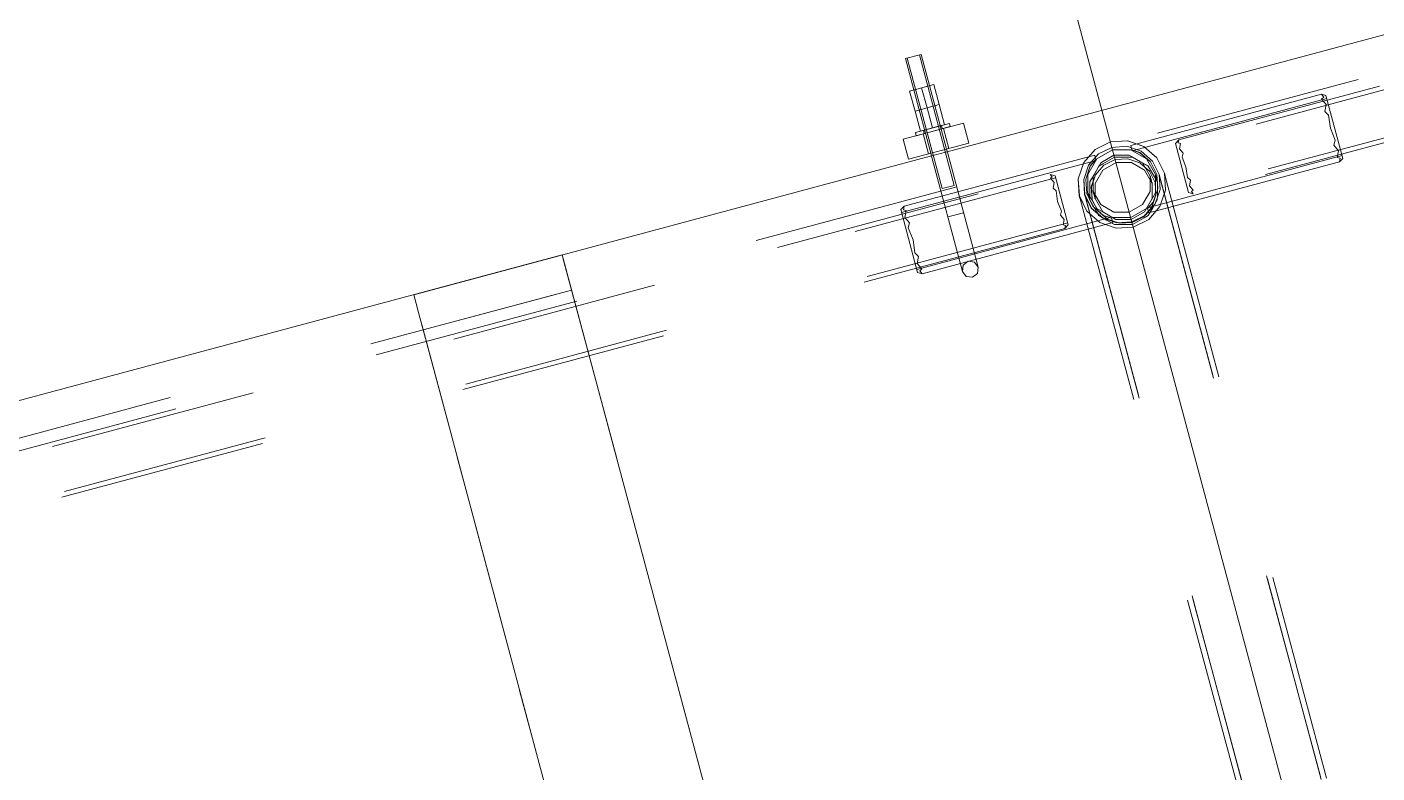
# Model space of a CAD drawing. Header units: millimetres. Extents: x -753 to 90, y 56274 to 56868.
# Drawn here: x -424.74 to -411.74, y 56752.97 to 56760.15 of the extents above; entities that cross this region are included whole.
import ezdxf

# ---------------------------------------------------------------- set-up
doc = ezdxf.new("R2010")
doc.units = ezdxf.units.MM
doc.linetypes.add('XKITLINE00', pattern=[0])
doc.linetypes.add('XKITLINE02', pattern=[4, 2, -2])
doc.layers.add('Cota', color=4, linetype='Continuous', lineweight=0)
doc.layers.add('Peça', color=2, linetype='Continuous', lineweight=0)

# ---------------------------------------------------------------- blocks, each defined once
blk = doc.blocks.new('*A1368')
at = {"layer": 'Peça', "color": 7, "linetype": 'XKITLINE02', "lineweight": 0}
for p, q in [((-400.336, 56762.754), (-420.93, 56757.237)), ((-415.882, 56758.952), (-416.035, 56758.911)), ((-421.012, 56757.547), (-420.997, 56757.489)), ((-420.943, 56757.289), (-420.677, 56756.294)), ((-420.601, 56756.012), (-420.518, 56755.703)), ((-420.429, 56755.367), (-420.117, 56754.204)), ((-420, 56753.766), (-419.876, 56753.304))]:
    blk.add_line(p, q, dxfattribs=at)
at = {"layer": 'Peça', "color": 4, "linetype": 'XKITLINE00', "lineweight": 0}
for p, q in [((-405.757, 56761.664), (-415.882, 56758.952)), ((-416.035, 56758.911), (-421.02, 56757.575)), ((-421.02, 56757.575), (-421.02, 56757.575)), ((-421.02, 56757.575), (-420.997, 56757.49)), ((-420.997, 56757.489), (-420.974, 56757.404)), ((-420.974, 56757.404), (-420.677, 56756.294)), ((-420.677, 56756.294), (-420.518, 56755.703)), ((-420.518, 56755.703), (-420.117, 56754.204)), ((-420.117, 56754.204), (-419.876, 56753.304)), ((-419.876, 56753.304), (-419.003, 56750.045))]:
    blk.add_line(p, q, dxfattribs=at)
blk = doc.blocks.new('*A1370')
at = {"layer": 'Peça', "color": 7, "linetype": 'XKITLINE02', "lineweight": 0}
for p, q in [((-413.653, 56759.065), (-376.253, 56769.086)), ((-376.202, 56769.053), (-413.68, 56759.011)), ((-376.086, 56768.62), (-413.564, 56758.579)), ((-376.113, 56768.567), (-413.514, 56758.546)), ((-413.686, 56759.032), (-413.653, 56759.065)), ((-413.658, 56759.036), (-413.653, 56759.065)), ((-413.686, 56759.032), (-413.559, 56758.558)), ((-413.636, 56759.032), (-413.658, 56759.036)), ((-413.647, 56758.979), (-413.636, 56759.032)), ((-413.611, 56758.937), (-413.647, 56758.979)), ((-413.621, 56758.899), (-413.611, 56758.937)), ((-413.584, 56758.805), (-413.621, 56758.899)), ((-413.569, 56758.705), (-413.584, 56758.805)), ((-413.541, 56758.678), (-413.569, 56758.705)), ((-413.551, 56758.624), (-413.541, 56758.678)), ((-413.514, 56758.546), (-413.559, 56758.558)), ((-413.515, 56758.582), (-413.551, 56758.624)), ((-413.532, 56758.568), (-413.515, 56758.582)), ((-413.514, 56758.546), (-413.532, 56758.568))]:
    blk.add_line(p, q, dxfattribs=at)
blk = doc.blocks.new('*A1499')
at = {"layer": 'Peça', "color": 4, "linetype": 'XKITLINE00', "lineweight": 0}
for p, q in [((-416.133, 56759.889), (-416.285, 56759.848)), ((-416.285, 56759.848), (-416.205, 56759.547)), ((-416.133, 56759.889), (-416.052, 56759.588)), ((-416.041, 56758.937), (-416.034, 56758.908)), ((-415.889, 56758.977), (-415.881, 56758.949))]:
    blk.add_line(p, q, dxfattribs=at)
at = {"layer": 'Peça', "color": 7, "linetype": 'XKITLINE02', "lineweight": 0}
for p, q in [((-416.267, 56759.853), (-415.931, 56758.597)), ((-416.151, 56759.884), (-415.815, 56758.628)), ((-416.052, 56759.588), (-415.889, 56758.977)), ((-416.205, 56759.547), (-416.041, 56758.937)), ((-415.881, 56758.949), (-415.584, 56757.841)), ((-416.034, 56758.908), (-415.737, 56757.8)), ((-415.931, 56758.597), (-415.815, 56758.628)), ((-415.725, 56758.365), (-415.877, 56758.324)), ((-415.729, 56757.86), (-415.681, 56757.897)), ((-415.681, 56757.897), (-415.621, 56757.889)), ((-415.621, 56757.889), (-415.584, 56757.841)), ((-415.729, 56757.86), (-415.737, 56757.8)), ((-415.737, 56757.8), (-415.7, 56757.752)), ((-415.64, 56757.744), (-415.592, 56757.781)), ((-415.592, 56757.781), (-415.584, 56757.841)), ((-415.7, 56757.752), (-415.64, 56757.744))]:
    blk.add_line(p, q, dxfattribs=at)
blk = doc.blocks.new('*A1502')
at = {"layer": 'Peça', "color": 7, "linetype": 'XKITLINE02', "lineweight": 0}
for p, q in [((-414.839, 56758.701), (-452.317, 56748.659)), ((-452.29, 56748.713), (-414.89, 56758.734)), ((-414.89, 56758.734), (-414.871, 56758.711)), ((-414.89, 56758.734), (-414.845, 56758.721)), ((-414.871, 56758.711), (-414.888, 56758.697)), ((-414.888, 56758.697), (-414.852, 56758.655)), ((-414.717, 56758.247), (-414.845, 56758.721)), ((-414.852, 56758.655), (-414.863, 56758.602)), ((-414.863, 56758.602), (-414.834, 56758.574)), ((-414.834, 56758.574), (-414.82, 56758.474)), ((-414.82, 56758.474), (-414.782, 56758.38)), ((-414.782, 56758.38), (-414.793, 56758.342)), ((-414.793, 56758.342), (-414.757, 56758.3)), ((-414.757, 56758.3), (-414.767, 56758.247)), ((-414.723, 56758.268), (-452.201, 56748.226)), ((-414.75, 56758.214), (-452.151, 56748.193)), ((-414.767, 56758.247), (-414.745, 56758.243)), ((-414.75, 56758.214), (-414.717, 56758.247)), ((-414.745, 56758.243), (-414.75, 56758.214))]:
    blk.add_line(p, q, dxfattribs=at)
blk = doc.blocks.new('*A1528')
at = {"layer": 'Peça', "color": 7, "linetype": 'XKITLINE02', "lineweight": 0}
for p, q in [((-414.29, 56758.969), (-414.441, 56758.882)), ((-414.116, 56758.969), (-414.29, 56758.969)), ((-414.116, 56758.969), (-413.965, 56758.882)), ((-414.441, 56758.882), (-414.529, 56758.731)), ((-414.404, 56758.845), (-414.477, 56758.717)), ((-414.466, 56758.737), (-414.423, 56758.814)), ((-414.466, 56758.737), (-414.423, 56758.814)), ((-414.456, 56758.73), (-414.375, 56758.822)), ((-414.375, 56758.821), (-414.456, 56758.729)), ((-414.423, 56758.814), (-414.384, 56758.835)), ((-414.423, 56758.814), (-414.384, 56758.834)), ((-414.277, 56758.918), (-414.404, 56758.845)), ((-414.257, 56758.847), (-414.385, 56758.773)), ((-414.385, 56758.773), (-414.257, 56758.847)), ((-414.384, 56758.835), (-414.272, 56758.901)), ((-414.384, 56758.834), (-414.272, 56758.9)), ((-414.375, 56758.822), (-414.265, 56758.876)), ((-414.265, 56758.876), (-414.375, 56758.821)), ((-414.13, 56758.918), (-414.277, 56758.918)), ((-414.272, 56758.901), (-414.142, 56758.9)), ((-414.272, 56758.9), (-414.142, 56758.899)), ((-414.265, 56758.876), (-414.143, 56758.884)), ((-414.143, 56758.884), (-414.265, 56758.876)), ((-414.11, 56758.847), (-414.257, 56758.847)), ((-414.257, 56758.847), (-414.11, 56758.847)), ((-414.143, 56758.884), (-414.027, 56758.845)), ((-414.027, 56758.844), (-414.143, 56758.884)), ((-414.142, 56758.899), (-414.098, 56758.901)), ((-414.142, 56758.9), (-414.098, 56758.901)), ((-414.002, 56758.845), (-414.13, 56758.918)), ((-413.983, 56758.774), (-414.11, 56758.847)), ((-414.11, 56758.847), (-413.983, 56758.773)), ((-414.098, 56758.901), (-414.022, 56758.856)), ((-414.098, 56758.901), (-414.022, 56758.856)), ((-414.027, 56758.845), (-413.935, 56758.764)), ((-413.935, 56758.764), (-414.027, 56758.844)), ((-414.022, 56758.856), (-413.947, 56758.815)), ((-414.022, 56758.856), (-413.947, 56758.814)), ((-413.929, 56758.717), (-414.002, 56758.845)), ((-413.878, 56758.731), (-413.965, 56758.882)), ((-413.924, 56758.775), (-413.947, 56758.815)), ((-413.947, 56758.814), (-413.924, 56758.774)), ((-414.529, 56758.731), (-414.529, 56758.557)), ((-414.511, 56758.664), (-414.466, 56758.737)), ((-414.51, 56758.663), (-414.466, 56758.737)), ((-414.496, 56758.614), (-414.456, 56758.73)), ((-414.456, 56758.729), (-414.495, 56758.614)), ((-414.477, 56758.717), (-414.477, 56758.57)), ((-414.385, 56758.773), (-414.458, 56758.646)), ((-414.458, 56758.646), (-414.385, 56758.773)), ((-413.91, 56758.647), (-413.983, 56758.774)), ((-413.983, 56758.773), (-413.91, 56758.647)), ((-413.935, 56758.764), (-413.881, 56758.654)), ((-413.881, 56758.654), (-413.935, 56758.764)), ((-413.929, 56758.716), (-413.929, 56758.717)), ((-413.929, 56758.717), (-413.929, 56758.717)), ((-413.929, 56758.717), (-413.929, 56758.717)), ((-413.929, 56758.57), (-413.929, 56758.717)), ((-413.929, 56758.717), (-413.929, 56758.717)), ((-413.929, 56758.717), (-413.929, 56758.717)), ((-413.929, 56758.716), (-413.929, 56758.717)), ((-413.928, 56758.716), (-413.929, 56758.716)), ((-413.929, 56758.716), (-413.928, 56758.716)), ((-413.928, 56758.715), (-413.928, 56758.716)), ((-413.928, 56758.716), (-413.928, 56758.715)), ((-413.928, 56758.714), (-413.928, 56758.715)), ((-413.928, 56758.714), (-413.928, 56758.715)), ((-413.928, 56758.713), (-413.928, 56758.714)), ((-413.928, 56758.713), (-413.928, 56758.714)), ((-413.927, 56758.711), (-413.928, 56758.713)), ((-413.927, 56758.711), (-413.928, 56758.713)), ((-413.927, 56758.71), (-413.927, 56758.711)), ((-413.927, 56758.71), (-413.927, 56758.711)), ((-413.926, 56758.708), (-413.927, 56758.71)), ((-413.926, 56758.708), (-413.927, 56758.71)), ((-413.926, 56758.707), (-413.926, 56758.708)), ((-413.926, 56758.707), (-413.926, 56758.708)), ((-413.925, 56758.705), (-413.926, 56758.707)), ((-413.925, 56758.705), (-413.926, 56758.707)), ((-413.925, 56758.703), (-413.925, 56758.705)), ((-413.925, 56758.702), (-413.925, 56758.705)), ((-413.924, 56758.7), (-413.925, 56758.703)), ((-413.924, 56758.7), (-413.925, 56758.702)), ((-413.859, 56758.663), (-413.924, 56758.775)), ((-413.924, 56758.774), (-413.859, 56758.663)), ((-413.924, 56758.698), (-413.924, 56758.7)), ((-413.924, 56758.698), (-413.924, 56758.7)), ((-413.923, 56758.695), (-413.924, 56758.698)), ((-413.924, 56758.698), (-413.923, 56758.695)), ((-413.922, 56758.692), (-413.923, 56758.695)), ((-413.923, 56758.695), (-413.922, 56758.692)), ((-413.921, 56758.69), (-413.922, 56758.692)), ((-413.921, 56758.689), (-413.922, 56758.692)), ((-413.921, 56758.686), (-413.921, 56758.69)), ((-413.92, 56758.686), (-413.921, 56758.689)), ((-413.92, 56758.683), (-413.921, 56758.686)), ((-413.92, 56758.683), (-413.92, 56758.686)), ((-413.919, 56758.68), (-413.92, 56758.683)), ((-413.919, 56758.68), (-413.92, 56758.683)), ((-413.918, 56758.676), (-413.919, 56758.68)), ((-413.918, 56758.676), (-413.919, 56758.68)), ((-413.917, 56758.673), (-413.918, 56758.676)), ((-413.917, 56758.672), (-413.918, 56758.676)), ((-413.916, 56758.669), (-413.917, 56758.673)), ((-413.916, 56758.668), (-413.917, 56758.672)), ((-413.878, 56758.557), (-413.878, 56758.731)), ((-413.877, 56758.731), (-413.878, 56758.731)), ((-413.878, 56758.731), (-413.878, 56758.731)), ((-413.878, 56758.731), (-413.878, 56758.731)), ((-413.878, 56758.731), (-413.877, 56758.731)), ((-413.877, 56758.73), (-413.877, 56758.731)), ((-413.877, 56758.731), (-413.877, 56758.73)), ((-413.877, 56758.729), (-413.877, 56758.73)), ((-413.877, 56758.73), (-413.877, 56758.729)), ((-413.877, 56758.728), (-413.877, 56758.729)), ((-413.877, 56758.729), (-413.877, 56758.729)), ((-413.877, 56758.729), (-413.877, 56758.729)), ((-413.877, 56758.729), (-413.877, 56758.728)), ((-413.876, 56758.726), (-413.877, 56758.728)), ((-413.877, 56758.728), (-413.876, 56758.726)), ((-413.876, 56758.725), (-413.876, 56758.726)), ((-413.876, 56758.726), (-413.876, 56758.725)), ((-413.876, 56758.724), (-413.876, 56758.725)), ((-413.876, 56758.725), (-413.876, 56758.724)), ((-413.875, 56758.722), (-413.876, 56758.724)), ((-413.876, 56758.724), (-413.875, 56758.722)), ((-413.875, 56758.72), (-413.875, 56758.722)), ((-413.875, 56758.722), (-413.875, 56758.72)), ((-413.874, 56758.718), (-413.875, 56758.72)), ((-413.875, 56758.72), (-413.874, 56758.718)), ((-413.874, 56758.716), (-413.874, 56758.718)), ((-413.874, 56758.718), (-413.874, 56758.716)), ((-413.873, 56758.714), (-413.874, 56758.716)), ((-413.874, 56758.716), (-413.873, 56758.714)), ((-413.872, 56758.711), (-413.873, 56758.714)), ((-413.873, 56758.714), (-413.872, 56758.712)), ((-413.872, 56758.712), (-413.872, 56758.709)), ((-413.872, 56758.709), (-413.872, 56758.711)), ((-413.871, 56758.706), (-413.872, 56758.709)), ((-413.872, 56758.709), (-413.871, 56758.706)), ((-413.87, 56758.703), (-413.871, 56758.706)), ((-413.871, 56758.706), (-413.87, 56758.703)), ((-413.869, 56758.7), (-413.87, 56758.703)), ((-413.87, 56758.703), (-413.869, 56758.7)), ((-413.868, 56758.697), (-413.869, 56758.7)), ((-413.869, 56758.7), (-413.868, 56758.697)), ((-413.867, 56758.693), (-413.868, 56758.697)), ((-413.868, 56758.697), (-413.868, 56758.694)), ((-413.868, 56758.694), (-413.867, 56758.69)), ((-413.867, 56758.69), (-413.867, 56758.693)), ((-413.866, 56758.686), (-413.867, 56758.69)), ((-413.867, 56758.69), (-413.866, 56758.686)), ((-413.864, 56758.682), (-413.866, 56758.686)), ((-413.866, 56758.686), (-413.865, 56758.682)), ((-413.865, 56758.682), (-413.863, 56758.678)), ((-413.863, 56758.678), (-413.864, 56758.682)), ((-413.862, 56758.674), (-413.863, 56758.678)), ((-413.863, 56758.678), (-413.862, 56758.674)), ((-413.861, 56758.669), (-413.862, 56758.674)), ((-413.862, 56758.674), (-413.861, 56758.67)), ((-413.861, 56758.67), (-413.86, 56758.665)), ((-413.86, 56758.665), (-413.861, 56758.669)), ((-414.529, 56758.556), (-414.529, 56758.557)), ((-414.441, 56758.406), (-414.529, 56758.557)), ((-414.529, 56758.557), (-414.529, 56758.556)), ((-414.528, 56758.556), (-414.529, 56758.556)), ((-414.529, 56758.556), (-414.528, 56758.556)), ((-414.528, 56758.555), (-414.528, 56758.556)), ((-414.528, 56758.556), (-414.528, 56758.556)), ((-414.528, 56758.556), (-414.528, 56758.556)), ((-414.528, 56758.556), (-414.528, 56758.555)), ((-414.528, 56758.554), (-414.528, 56758.555)), ((-414.528, 56758.555), (-414.528, 56758.554)), ((-414.528, 56758.553), (-414.528, 56758.554)), ((-414.528, 56758.554), (-414.528, 56758.553)), ((-414.527, 56758.552), (-414.528, 56758.553)), ((-414.528, 56758.553), (-414.527, 56758.552)), ((-414.527, 56758.551), (-414.527, 56758.552)), ((-414.527, 56758.552), (-414.527, 56758.551)), ((-414.527, 56758.549), (-414.527, 56758.551)), ((-414.527, 56758.551), (-414.527, 56758.549)), ((-414.526, 56758.548), (-414.527, 56758.549)), ((-414.527, 56758.549), (-414.526, 56758.548)), ((-414.526, 56758.546), (-414.526, 56758.548)), ((-414.526, 56758.548), (-414.526, 56758.546)), ((-414.525, 56758.544), (-414.526, 56758.546)), ((-414.526, 56758.546), (-414.525, 56758.544)), ((-414.525, 56758.542), (-414.525, 56758.544)), ((-414.525, 56758.544), (-414.525, 56758.542)), ((-414.524, 56758.539), (-414.525, 56758.542)), ((-414.525, 56758.542), (-414.524, 56758.54)), ((-414.524, 56758.54), (-414.523, 56758.537)), ((-414.523, 56758.537), (-414.524, 56758.539)), ((-414.511, 56758.664), (-414.51, 56758.618)), ((-414.51, 56758.617), (-414.51, 56758.663)), ((-414.51, 56758.618), (-414.51, 56758.489)), ((-414.51, 56758.489), (-414.51, 56758.617)), ((-414.487, 56758.492), (-414.496, 56758.614)), ((-414.495, 56758.614), (-414.487, 56758.492)), ((-414.477, 56758.569), (-414.477, 56758.57)), ((-414.477, 56758.57), (-414.477, 56758.57)), ((-414.477, 56758.57), (-414.477, 56758.57)), ((-414.477, 56758.57), (-414.404, 56758.443)), ((-414.477, 56758.57), (-414.477, 56758.57)), ((-414.477, 56758.57), (-414.477, 56758.57)), ((-414.477, 56758.569), (-414.477, 56758.57)), ((-414.477, 56758.568), (-414.477, 56758.569)), ((-414.477, 56758.569), (-414.477, 56758.569)), ((-414.477, 56758.569), (-414.477, 56758.569)), ((-414.477, 56758.568), (-414.477, 56758.569)), ((-414.477, 56758.567), (-414.477, 56758.568)), ((-414.477, 56758.567), (-414.477, 56758.568)), ((-414.476, 56758.566), (-414.477, 56758.567)), ((-414.476, 56758.566), (-414.477, 56758.567)), ((-414.476, 56758.564), (-414.476, 56758.566)), ((-414.476, 56758.564), (-414.476, 56758.566)), ((-414.475, 56758.563), (-414.476, 56758.564)), ((-414.475, 56758.563), (-414.476, 56758.564)), ((-414.475, 56758.561), (-414.475, 56758.563)), ((-414.475, 56758.563), (-414.475, 56758.561)), ((-414.475, 56758.56), (-414.475, 56758.561)), ((-414.475, 56758.561), (-414.475, 56758.56)), ((-414.474, 56758.558), (-414.475, 56758.56)), ((-414.474, 56758.558), (-414.475, 56758.56)), ((-414.473, 56758.556), (-414.474, 56758.558)), ((-414.473, 56758.555), (-414.474, 56758.558)), ((-414.473, 56758.553), (-414.473, 56758.556)), ((-414.473, 56758.553), (-414.473, 56758.555)), ((-414.472, 56758.551), (-414.473, 56758.553)), ((-414.472, 56758.551), (-414.473, 56758.553)), ((-414.472, 56758.548), (-414.472, 56758.551)), ((-414.471, 56758.548), (-414.472, 56758.551)), ((-414.471, 56758.545), (-414.472, 56758.548)), ((-414.471, 56758.545), (-414.471, 56758.548)), ((-414.47, 56758.543), (-414.471, 56758.545)), ((-414.47, 56758.542), (-414.471, 56758.545)), ((-414.469, 56758.539), (-414.47, 56758.543)), ((-414.469, 56758.539), (-414.47, 56758.542)), ((-414.468, 56758.536), (-414.469, 56758.539)), ((-414.468, 56758.536), (-414.469, 56758.539)), ((-414.458, 56758.646), (-414.459, 56758.5)), ((-414.458, 56758.5), (-414.458, 56758.646)), ((-414.002, 56758.443), (-413.929, 56758.57)), ((-413.965, 56758.406), (-413.878, 56758.557)), ((-413.915, 56758.665), (-413.916, 56758.669)), ((-413.915, 56758.664), (-413.916, 56758.668)), ((-413.914, 56758.66), (-413.915, 56758.665)), ((-413.913, 56758.66), (-413.915, 56758.664)), ((-413.912, 56758.656), (-413.914, 56758.66)), ((-413.912, 56758.656), (-413.913, 56758.66)), ((-413.911, 56758.651), (-413.912, 56758.656)), ((-413.912, 56758.656), (-413.911, 56758.651)), ((-413.91, 56758.647), (-413.911, 56758.651)), ((-413.911, 56758.651), (-413.91, 56758.647)), ((-413.91, 56758.5), (-413.91, 56758.647)), ((-413.91, 56758.647), (-413.91, 56758.5)), ((-413.881, 56758.654), (-413.873, 56758.533)), ((-413.873, 56758.532), (-413.881, 56758.654)), ((-413.86, 56758.665), (-413.859, 56758.663)), ((-413.86, 56758.665), (-413.859, 56758.663)), ((-413.859, 56758.663), (-413.859, 56758.532)), ((-413.859, 56758.533), (-413.859, 56758.663)), ((-414.523, 56758.534), (-414.523, 56758.537)), ((-414.523, 56758.537), (-414.523, 56758.535)), ((-414.523, 56758.535), (-414.522, 56758.532)), ((-414.522, 56758.532), (-414.523, 56758.534)), ((-414.521, 56758.529), (-414.522, 56758.532)), ((-414.522, 56758.532), (-414.521, 56758.529)), ((-414.52, 56758.526), (-414.521, 56758.529)), ((-414.521, 56758.529), (-414.52, 56758.526)), ((-414.519, 56758.522), (-414.52, 56758.526)), ((-414.52, 56758.526), (-414.519, 56758.523)), ((-414.519, 56758.523), (-414.519, 56758.519)), ((-414.519, 56758.519), (-414.519, 56758.522)), ((-414.518, 56758.515), (-414.519, 56758.519)), ((-414.519, 56758.519), (-414.518, 56758.516)), ((-414.518, 56758.516), (-414.517, 56758.512)), ((-414.517, 56758.512), (-414.518, 56758.515)), ((-414.516, 56758.508), (-414.517, 56758.512)), ((-414.517, 56758.512), (-414.516, 56758.508)), ((-414.514, 56758.504), (-414.516, 56758.508)), ((-414.516, 56758.508), (-414.514, 56758.504)), ((-414.513, 56758.499), (-414.514, 56758.504)), ((-414.514, 56758.504), (-414.513, 56758.5)), ((-414.513, 56758.5), (-414.512, 56758.495)), ((-414.512, 56758.495), (-414.513, 56758.499)), ((-414.511, 56758.491), (-414.512, 56758.495)), ((-414.512, 56758.495), (-414.511, 56758.491)), ((-414.511, 56758.491), (-414.51, 56758.489)), ((-414.511, 56758.491), (-414.51, 56758.489)), ((-414.51, 56758.489), (-414.445, 56758.375)), ((-414.51, 56758.489), (-414.445, 56758.376)), ((-414.433, 56758.382), (-414.487, 56758.492)), ((-414.487, 56758.492), (-414.433, 56758.382)), ((-414.467, 56758.533), (-414.468, 56758.536)), ((-414.467, 56758.533), (-414.468, 56758.536)), ((-414.466, 56758.529), (-414.467, 56758.533)), ((-414.467, 56758.533), (-414.466, 56758.529)), ((-414.465, 56758.526), (-414.466, 56758.529)), ((-414.466, 56758.529), (-414.465, 56758.525)), ((-414.464, 56758.522), (-414.465, 56758.526)), ((-414.464, 56758.521), (-414.465, 56758.525)), ((-414.463, 56758.518), (-414.464, 56758.522)), ((-414.463, 56758.517), (-414.464, 56758.521)), ((-414.462, 56758.513), (-414.463, 56758.518)), ((-414.462, 56758.513), (-414.463, 56758.517)), ((-414.461, 56758.509), (-414.462, 56758.513)), ((-414.461, 56758.509), (-414.462, 56758.513)), ((-414.46, 56758.504), (-414.461, 56758.509)), ((-414.46, 56758.504), (-414.461, 56758.509)), ((-414.459, 56758.5), (-414.46, 56758.504)), ((-414.458, 56758.5), (-414.46, 56758.504)), ((-414.459, 56758.5), (-414.385, 56758.373)), ((-414.385, 56758.373), (-414.458, 56758.5)), ((-414.404, 56758.443), (-414.277, 56758.369)), ((-414.13, 56758.369), (-414.002, 56758.443)), ((-413.913, 56758.417), (-413.993, 56758.325)), ((-413.993, 56758.325), (-413.912, 56758.417)), ((-413.984, 56758.373), (-413.91, 56758.5)), ((-413.91, 56758.5), (-413.984, 56758.373)), ((-413.947, 56758.339), (-413.903, 56758.413)), ((-413.947, 56758.339), (-413.903, 56758.412)), ((-413.873, 56758.533), (-413.913, 56758.417)), ((-413.912, 56758.417), (-413.873, 56758.532)), ((-413.903, 56758.412), (-413.86, 56758.49)), ((-413.903, 56758.413), (-413.86, 56758.49)), ((-413.86, 56758.49), (-413.859, 56758.533)), ((-413.859, 56758.532), (-413.86, 56758.49)), ((-414.445, 56758.376), (-414.424, 56758.339)), ((-414.445, 56758.375), (-414.424, 56758.339)), ((-414.441, 56758.406), (-414.29, 56758.318)), ((-414.341, 56758.302), (-414.433, 56758.382)), ((-414.433, 56758.382), (-414.341, 56758.302)), ((-414.424, 56758.339), (-414.347, 56758.293)), ((-414.424, 56758.339), (-414.348, 56758.293)), ((-414.385, 56758.373), (-414.258, 56758.3)), ((-414.258, 56758.299), (-414.385, 56758.373)), ((-414.348, 56758.293), (-414.273, 56758.252)), ((-414.347, 56758.293), (-414.273, 56758.252)), ((-414.225, 56758.263), (-414.341, 56758.302)), ((-414.341, 56758.302), (-414.225, 56758.263)), ((-414.116, 56758.318), (-414.29, 56758.318)), ((-414.277, 56758.369), (-414.13, 56758.369)), ((-414.258, 56758.3), (-414.111, 56758.3)), ((-414.111, 56758.299), (-414.258, 56758.299)), ((-414.116, 56758.318), (-413.965, 56758.406)), ((-414.111, 56758.3), (-413.984, 56758.373)), ((-413.984, 56758.373), (-414.111, 56758.299)), ((-413.993, 56758.325), (-414.103, 56758.271)), ((-414.103, 56758.271), (-413.993, 56758.325)), ((-414.098, 56758.251), (-413.985, 56758.315)), ((-414.098, 56758.252), (-413.985, 56758.315)), ((-413.985, 56758.315), (-413.947, 56758.339)), ((-413.985, 56758.315), (-413.947, 56758.339)), ((-414.273, 56758.252), (-414.228, 56758.25)), ((-414.273, 56758.252), (-414.228, 56758.25)), ((-414.228, 56758.25), (-414.098, 56758.252)), ((-414.228, 56758.25), (-414.098, 56758.251)), ((-414.103, 56758.271), (-414.225, 56758.263)), ((-414.225, 56758.263), (-414.103, 56758.271))]:
    blk.add_line(p, q, dxfattribs=at)
blk = doc.blocks.new('*A1533')
at = {"layer": 'Peça', "color": 7, "linetype": 'XKITLINE02', "lineweight": 0}
for p, q in [((-414.459, 56758.972), (-414.568, 56758.848)), ((-414.523, 56758.822), (-414.427, 56758.93)), ((-414.311, 56759.046), (-414.459, 56758.972)), ((-414.427, 56758.93), (-414.297, 56758.994)), ((-414.146, 56759.056), (-414.311, 56759.046)), ((-414.297, 56758.994), (-414.153, 56759.004)), ((-414.153, 56759.004), (-414.016, 56758.957)), ((-413.989, 56759.003), (-414.146, 56759.056)), ((-414.016, 56758.957), (-413.907, 56758.862)), ((-413.865, 56758.894), (-413.989, 56759.003)), ((-414.568, 56758.848), (-414.622, 56758.691)), ((-414.569, 56758.684), (-414.523, 56758.822)), ((-413.907, 56758.862), (-413.843, 56758.732)), ((-413.792, 56758.746), (-413.865, 56758.894)), ((-414.622, 56758.691), (-414.611, 56758.526)), ((-414.56, 56758.54), (-414.569, 56758.684)), ((-413.843, 56758.732), (-410.945, 56747.918)), ((-413.843, 56758.732), (-413.833, 56758.588)), ((-413.789, 56758.735), (-413.792, 56758.746)), ((-413.781, 56758.581), (-413.792, 56758.746)), ((-413.784, 56758.717), (-413.789, 56758.735)), ((-413.784, 56758.717), (-410.894, 56747.931)), ((-414.56, 56758.54), (-414.557, 56758.529)), ((-414.496, 56758.41), (-414.56, 56758.54)), ((-413.833, 56758.588), (-413.88, 56758.451)), ((-413.834, 56758.424), (-413.781, 56758.581)), ((-414.608, 56758.515), (-414.611, 56758.526)), ((-414.611, 56758.526), (-414.538, 56758.378)), ((-414.603, 56758.498), (-414.608, 56758.515)), ((-414.603, 56758.498), (-411.713, 56747.712)), ((-414.557, 56758.529), (-414.552, 56758.512)), ((-414.552, 56758.512), (-411.662, 56747.726)), ((-414.387, 56758.315), (-414.496, 56758.41)), ((-413.88, 56758.451), (-413.975, 56758.342)), ((-413.943, 56758.3), (-413.834, 56758.424)), ((-414.538, 56758.378), (-414.413, 56758.269)), ((-414.25, 56758.268), (-414.387, 56758.315)), ((-413.975, 56758.342), (-414.105, 56758.278)), ((-414.092, 56758.227), (-413.943, 56758.3)), ((-414.413, 56758.269), (-414.257, 56758.216)), ((-414.257, 56758.216), (-414.092, 56758.227)), ((-414.105, 56758.278), (-414.25, 56758.268)), ((-411.617, 56747.834), (-411.492, 56747.898)), ((-411.468, 56747.888), (-411.578, 56747.833)), ((-411.492, 56747.898), (-411.338, 56747.949)), ((-411.333, 56747.933), (-411.468, 56747.888)), ((-411.338, 56747.949), (-411.178, 56747.982)), ((-411.194, 56747.962), (-411.333, 56747.933)), ((-411.071, 56747.969), (-411.194, 56747.962)), ((-411.178, 56747.982), (-411.038, 56747.99)), ((-410.984, 56747.953), (-411.071, 56747.969)), ((-411.038, 56747.99), (-410.938, 56747.972)), ((-410.945, 56747.918), (-410.984, 56747.953)), ((-410.961, 56747.867), (-410.945, 56747.918)), ((-410.938, 56747.972), (-410.894, 56747.931)), ((-410.894, 56747.931), (-410.912, 56747.874)), ((-411.713, 56747.712), (-411.695, 56747.769)), ((-411.695, 56747.769), (-411.617, 56747.834)), ((-411.657, 56747.742), (-411.646, 56747.776)), ((-411.578, 56747.833), (-411.646, 56747.776)), ((-411.273, 56747.709), (-411.139, 56747.755)), ((-411.139, 56747.755), (-411.029, 56747.81)), ((-410.99, 56747.809), (-411.115, 56747.745)), ((-411.029, 56747.81), (-410.961, 56747.867)), ((-410.912, 56747.874), (-410.99, 56747.809)), ((-411.669, 56747.671), (-411.713, 56747.712)), ((-411.569, 56747.653), (-411.669, 56747.671)), ((-411.662, 56747.726), (-411.657, 56747.742)), ((-411.662, 56747.726), (-411.623, 56747.69)), ((-411.623, 56747.69), (-411.536, 56747.674)), ((-411.429, 56747.661), (-411.569, 56747.653)), ((-411.536, 56747.674), (-411.413, 56747.681)), ((-411.269, 56747.693), (-411.429, 56747.661)), ((-411.413, 56747.681), (-411.273, 56747.709)), ((-411.115, 56747.745), (-411.269, 56747.693))]:
    blk.add_line(p, q, dxfattribs=at)
blk = doc.blocks.new('*A1535')
at = {"layer": 'Peça', "color": 7, "linetype": 'XKITLINE02', "lineweight": 0}
for p, q in [((-414.116, 56759.013), (-412.28, 56759.505)), ((-412.228, 56759.464), (-414.089, 56758.965)), ((-412.28, 56759.505), (-412.257, 56759.476)), ((-412.28, 56759.505), (-412.236, 56759.493)), ((-412.257, 56759.476), (-412.278, 56759.458)), ((-412.278, 56759.458), (-412.233, 56759.407)), ((-412.073, 56758.886), (-412.236, 56759.493)), ((-412.233, 56759.407), (-412.246, 56759.339)), ((-412.246, 56759.339), (-412.211, 56759.304)), ((-412.211, 56759.304), (-412.193, 56759.179)), ((-412.193, 56759.179), (-412.146, 56759.062)), ((-412.146, 56759.062), (-412.159, 56759.014)), ((-414.116, 56759.013), (-414.104, 56758.969)), ((-414.104, 56758.969), (-414.027, 56758.944)), ((-414.089, 56758.965), (-414.027, 56758.942)), ((-413.925, 56758.854), (-414.027, 56758.944)), ((-414.027, 56758.944), (-414.027, 56758.942)), ((-414.027, 56758.942), (-413.932, 56758.86)), ((-412.159, 56759.014), (-412.114, 56758.962)), ((-412.114, 56758.962), (-412.127, 56758.895)), ((-412.081, 56758.915), (-413.943, 56758.416)), ((-412.106, 56758.854), (-413.941, 56758.362)), ((-413.864, 56758.731), (-413.925, 56758.854)), ((-412.127, 56758.895), (-412.1, 56758.89)), ((-412.1, 56758.89), (-412.106, 56758.854)), ((-412.106, 56758.854), (-412.073, 56758.886)), ((-413.864, 56758.731), (-413.855, 56758.595)), ((-413.858, 56758.586), (-413.9, 56758.467)), ((-413.899, 56758.466), (-413.855, 56758.595)), ((-413.953, 56758.405), (-413.899, 56758.466)), ((-413.943, 56758.416), (-413.9, 56758.467)), ((-413.899, 56758.466), (-413.9, 56758.467)), ((-413.953, 56758.405), (-413.941, 56758.362))]:
    blk.add_line(p, q, dxfattribs=at)
blk = doc.blocks.new('*A1536')
at = {"layer": 'Peça', "color": 7, "linetype": 'XKITLINE02', "lineweight": 0}
for p, q in [((-416.324, 56758.366), (-414.462, 56758.865)), ((-414.463, 56758.92), (-416.299, 56758.428)), ((-414.505, 56758.816), (-414.549, 56758.687)), ((-414.505, 56758.814), (-414.546, 56758.696)), ((-414.452, 56758.876), (-414.505, 56758.816)), ((-414.462, 56758.865), (-414.505, 56758.814)), ((-414.505, 56758.814), (-414.505, 56758.816)), ((-414.463, 56758.92), (-414.452, 56758.876)), ((-414.549, 56758.687), (-414.54, 56758.55)), ((-414.54, 56758.55), (-414.48, 56758.428)), ((-416.331, 56758.395), (-416.299, 56758.428)), ((-416.299, 56758.428), (-416.305, 56758.392)), ((-414.377, 56758.338), (-414.48, 56758.428)), ((-414.473, 56758.421), (-414.378, 56758.339)), ((-416.169, 56757.789), (-416.331, 56758.395)), ((-416.305, 56758.392), (-416.277, 56758.387)), ((-416.277, 56758.387), (-416.29, 56758.32)), ((-416.29, 56758.32), (-416.245, 56758.268)), ((-416.177, 56757.818), (-414.315, 56758.317)), ((-414.377, 56758.338), (-414.378, 56758.339)), ((-414.378, 56758.339), (-414.315, 56758.317)), ((-414.301, 56758.312), (-414.377, 56758.338)), ((-414.289, 56758.269), (-414.301, 56758.312)), ((-416.245, 56758.268), (-416.259, 56758.22)), ((-416.259, 56758.22), (-416.212, 56758.102)), ((-414.289, 56758.269), (-416.124, 56757.777)), ((-416.212, 56758.102), (-416.194, 56757.977)), ((-416.194, 56757.977), (-416.158, 56757.942)), ((-416.158, 56757.942), (-416.171, 56757.875)), ((-416.171, 56757.875), (-416.126, 56757.823)), ((-416.124, 56757.777), (-416.169, 56757.789)), ((-416.148, 56757.806), (-416.126, 56757.823)), ((-416.124, 56757.777), (-416.148, 56757.806))]:
    blk.add_line(p, q, dxfattribs=at)
blk = doc.blocks.new('*A1538')
at = {"layer": 'Peça', "color": 7, "linetype": 'XKITLINE02', "lineweight": 0}
for p, q in [((-414.568, 56758.848), (-414.459, 56758.972)), ((-414.427, 56758.93), (-414.522, 56758.822)), ((-414.459, 56758.972), (-414.311, 56759.046)), ((-414.297, 56758.994), (-414.427, 56758.93)), ((-414.311, 56759.046), (-414.145, 56759.056)), ((-414.152, 56759.004), (-414.297, 56758.994)), ((-414.015, 56758.957), (-414.152, 56759.004)), ((-414.145, 56759.056), (-413.989, 56759.003)), ((-413.906, 56758.862), (-414.015, 56758.957)), ((-413.989, 56759.003), (-413.985, 56759)), ((-413.985, 56759), (-413.864, 56758.894)), ((-414.621, 56758.692), (-414.568, 56758.848)), ((-414.522, 56758.822), (-414.569, 56758.685)), ((-413.842, 56758.732), (-413.906, 56758.862)), ((-413.864, 56758.894), (-413.791, 56758.746)), ((-414.61, 56758.526), (-414.621, 56758.692)), ((-414.569, 56758.685), (-414.559, 56758.54)), ((-413.842, 56758.732), (-413.839, 56758.721)), ((-413.833, 56758.588), (-413.842, 56758.732)), ((-413.839, 56758.721), (-413.835, 56758.704)), ((-413.835, 56758.704), (-412.223, 56752.686)), ((-413.788, 56758.735), (-413.791, 56758.746)), ((-413.791, 56758.746), (-413.78, 56758.581)), ((-413.784, 56758.717), (-413.788, 56758.735)), ((-413.784, 56758.717), (-410.894, 56747.931)), ((-414.559, 56758.54), (-411.662, 56747.726)), ((-414.559, 56758.54), (-414.495, 56758.41)), ((-413.88, 56758.451), (-413.833, 56758.588)), ((-413.78, 56758.581), (-413.834, 56758.424)), ((-414.607, 56758.515), (-414.61, 56758.526)), ((-414.537, 56758.378), (-414.61, 56758.526)), ((-414.603, 56758.498), (-414.607, 56758.515)), ((-414.603, 56758.498), (-411.713, 56747.712)), ((-414.495, 56758.41), (-414.386, 56758.315)), ((-413.975, 56758.342), (-413.88, 56758.451)), ((-413.834, 56758.424), (-413.943, 56758.3)), ((-414.413, 56758.269), (-414.537, 56758.378)), ((-414.386, 56758.315), (-414.249, 56758.268)), ((-414.105, 56758.278), (-413.975, 56758.342)), ((-413.943, 56758.3), (-414.091, 56758.227)), ((-414.256, 56758.216), (-414.413, 56758.269)), ((-414.091, 56758.227), (-414.256, 56758.216)), ((-414.249, 56758.268), (-414.105, 56758.278)), ((-412.223, 56752.686), (-410.945, 56747.918)), ((-411.492, 56747.898), (-411.617, 56747.834)), ((-411.578, 56747.833), (-411.468, 56747.888)), ((-411.338, 56747.949), (-411.492, 56747.898)), ((-411.468, 56747.888), (-411.333, 56747.933)), ((-411.178, 56747.982), (-411.338, 56747.949)), ((-411.333, 56747.933), (-411.194, 56747.962)), ((-411.194, 56747.962), (-411.071, 56747.969)), ((-411.038, 56747.99), (-411.178, 56747.982)), ((-411.071, 56747.969), (-410.984, 56747.953)), ((-410.938, 56747.972), (-411.038, 56747.99)), ((-410.984, 56747.953), (-410.945, 56747.918)), ((-410.945, 56747.918), (-410.961, 56747.867)), ((-410.894, 56747.931), (-410.938, 56747.972)), ((-410.912, 56747.874), (-410.894, 56747.931)), ((-411.708, 56747.728), (-411.695, 56747.769)), ((-411.617, 56747.834), (-411.695, 56747.769)), ((-411.662, 56747.726), (-411.646, 56747.776)), ((-411.646, 56747.776), (-411.578, 56747.833)), ((-411.138, 56747.755), (-411.273, 56747.709)), ((-411.029, 56747.81), (-411.138, 56747.755)), ((-411.115, 56747.745), (-410.989, 56747.809)), ((-410.961, 56747.867), (-411.029, 56747.81)), ((-410.989, 56747.809), (-410.912, 56747.874)), ((-411.713, 56747.712), (-411.708, 56747.728)), ((-411.713, 56747.712), (-411.669, 56747.671)), ((-411.669, 56747.671), (-411.569, 56747.653)), ((-411.623, 56747.69), (-411.662, 56747.726)), ((-411.535, 56747.674), (-411.623, 56747.69)), ((-411.569, 56747.653), (-411.428, 56747.661)), ((-411.413, 56747.681), (-411.535, 56747.674)), ((-411.428, 56747.661), (-411.269, 56747.693)), ((-411.273, 56747.709), (-411.413, 56747.681)), ((-411.269, 56747.693), (-411.115, 56747.745))]:
    blk.add_line(p, q, dxfattribs=at)
blk = doc.blocks.new('*A1669')
at = {"layer": 'Peça', "color": 4, "linetype": 'XKITLINE00', "lineweight": 0}
for q in [(-426.159, 56756.199), (-419.59, 56757.958), (-416.505, 56746.443)]:
    blk.add_line((-419.591, 56757.958), q, dxfattribs=at)
at = {"layer": 'Peça', "color": 7, "linetype": 'XKITLINE02', "lineweight": 0}
for p, q in [((-419.583, 56757.93), (-416.505, 56746.443)), ((-419.5, 56757.62), (-440.094, 56752.103))]:
    blk.add_line(p, q, dxfattribs=at)
blk = doc.blocks.new('*A1673')
at = {"layer": 'Peça', "color": 4, "linetype": 'XKITLINE00', "lineweight": 0}
for p, q in [((-416.245, 56759.536), (-416.013, 56759.599)), ((-416.013, 56759.599), (-415.961, 56759.405)), ((-416.193, 56759.343), (-416.245, 56759.536)), ((-416.129, 56759.568), (-416.077, 56759.374)), ((-415.961, 56759.405), (-416.193, 56759.343))]:
    blk.add_line(p, q, dxfattribs=at)
blk = doc.blocks.new('*A1674')
at = {"layer": 'Peça', "color": 4, "linetype": 'XKITLINE00', "lineweight": 0}
for p, q in [((-416.193, 56759.343), (-415.961, 56759.405)), ((-416.141, 56759.15), (-416.193, 56759.343)), ((-416.077, 56759.374), (-416.025, 56759.181)), ((-415.909, 56759.212), (-415.961, 56759.405))]:
    blk.add_line(p, q, dxfattribs=at)
at = {"layer": 'Peça', "color": 7, "linetype": 'XKITLINE02', "lineweight": 0}
blk.add_line((-416.141, 56759.15), (-415.909, 56759.212), dxfattribs=at)
blk = doc.blocks.new('*A1675')
at = {"layer": 'Peça', "color": 7, "linetype": 'XKITLINE02', "lineweight": 0}
for p, q in [((-415.853, 56759.194), (-416.181, 56759.106)), ((-416.025, 56759.181), (-415.943, 56759.203)), ((-415.93, 56759.174), (-415.938, 56759.204)), ((-416.104, 56759.127), (-416.112, 56759.158))]:
    blk.add_line(p, q, dxfattribs=at)
at = {"layer": 'Peça', "color": 4, "linetype": 'XKITLINE00', "lineweight": 0}
for p, q in [((-415.861, 56759.225), (-416.025, 56759.181)), ((-415.853, 56759.194), (-415.861, 56759.225)), ((-416.025, 56759.181), (-416.189, 56759.137)), ((-416.181, 56759.106), (-416.189, 56759.137))]:
    blk.add_line(p, q, dxfattribs=at)
blk = doc.blocks.new('*A1676')
at = {"layer": 'Peça', "color": 4, "linetype": 'XKITLINE00', "lineweight": 0}
for p, q in [((-416.307, 56759.073), (-415.727, 56759.228)), ((-415.675, 56759.035), (-415.727, 56759.228)), ((-416.255, 56758.879), (-416.307, 56759.073)), ((-415.675, 56759.035), (-416.255, 56758.879))]:
    blk.add_line(p, q, dxfattribs=at)
at = {"layer": 'Peça', "color": 7, "linetype": 'XKITLINE02', "lineweight": 0}
for p, q in [((-416.062, 56758.931), (-416.113, 56759.124)), ((-415.868, 56758.983), (-415.92, 56759.176))]:
    blk.add_line(p, q, dxfattribs=at)
blk = doc.blocks.new('*A2189')
at = {"layer": 'Cota', "color": 7, "linetype": 'XKITLINE00', "lineweight": 0}
blk.add_line((-407.03, 56731.874), (-426.412, 56804.208), dxfattribs=at)
blk = doc.blocks.new('*A2190')
at = {"layer": 'Cota', "color": 7, "linetype": 'XKITLINE00', "lineweight": 0}
blk.add_line((-407.03, 56731.874), (-426.412, 56804.208), dxfattribs=at)

msp = doc.modelspace()

# ---------------------------------------------------------------- block references
at = {"lineweight": 0}
for name in ['*A2190', '*A2189', '*A1370', '*A1368', '*A1499', '*A1673', '*A1535', '*A1674', '*A1676', '*A1675', '*A1533', '*A1538', '*A1528', '*A1536', '*A1502', '*A1669']:
    msp.add_blockref(name, (0, 0), dxfattribs=at)

doc.saveas('drawing.dxf')
